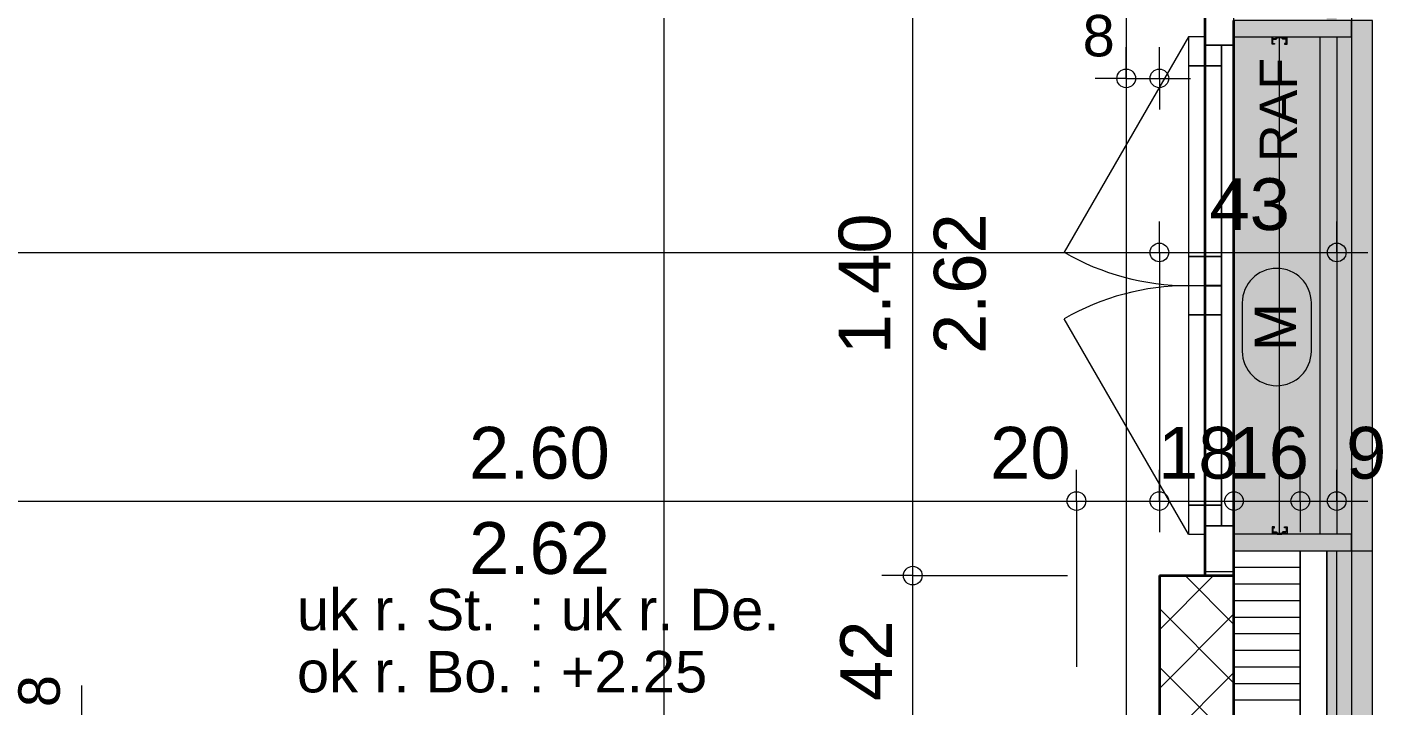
# Model space of a CAD drawing. Header units: metres. Extents: x 0.003 to 0.843, y 0.003 to 0.597.
# Drawn here: x 0.5761 to 0.6415, y 0.1683 to 0.2011 of the extents above; entities that cross this region are included whole.
import ezdxf

# ---------------------------------------------------------------- set-up
doc = ezdxf.new("R2010")
doc.units = ezdxf.units.M
for name, pattern in [('AUSGEZOGEN', [0]), ('LINIE_23', [0.0079, 0.004, -0.0013, 0, -0.0013, 0, -0.0013]), ('PUNKT2', [3.175, 0, -3.175]), ('STRICHLINIE', [19.05, 12.7, -6.35]), ('STRICHPUNKT', [25.4, 12.7, -6.35, 0, -6.35])]:
    doc.linetypes.add(name, pattern=pattern)
for name, color, linetype, lineweight in [('Allgemein', 7, 'AUSGEZOGEN', 18), ('Bauachsen grob', 7, 'STRICHPUNKT', 13), ('Daemmung', 7, 'AUSGEZOGEN', 18), ('Elektro Text', 251, 'AUSGEZOGEN', 18), ('Fenster', 7, 'AUSGEZOGEN', 18), ('Holz Fassadenverkleidung', 7, 'AUSGEZOGEN', 18), ('Holzgelaender', 7, 'AUSGEZOGEN', 25), ('Konstruktion oben', 7, 'STRICHLINIE', 13), ('Oeffnungsrichtung Fenster', 7, 'AUSGEZOGEN', 13), ('Rolladen', 7, 'AUSGEZOGEN', 13), ('Spengler', 7, 'AUSGEZOGEN', 18), ('Text Koten', 7, 'AUSGEZOGEN', 25), ('Text Werkplan Ausfuehrung', 7, 'AUSGEZOGEN', 25), ('Unterkonstruktion', 7, 'AUSGEZOGEN', 18), ('Vorhangbrett', 7, 'AUSGEZOGEN', 13), ('Wand Beton bewehrt', 7, 'AUSGEZOGEN', 35), ('Werkplan- Ausfuehrungsmasse', 7, 'AUSGEZOGEN', 13)]:
    doc.layers.add(name, color=color, linetype=linetype, lineweight=lineweight)
doc.styles.add('ARIAL', font='ARIAL.TTF')

msp = doc.modelspace()

# ---------------------------------------------------------------- hatches: boundary and pattern name
at = {"layer": 'Allgemein', "linetype": 'AUSGEZOGEN', "lineweight": 13}
h = msp.add_hatch(color=32, dxfattribs=at)
h.paths.add_polyline_path([(0.63884, 0.175797), (0.63884, 0.157637), (0.63932, 0.157637), (0.63932, 0.175797)])
h.paths.add_polyline_path([(0.63884, 0.202597), (0.63884, 0.201397), (0.63932, 0.201397), (0.63932, 0.202597)])
for points in [[(0.63756, 0.201397), (0.63436, 0.201397), (0.63436, 0.200597), (0.63756, 0.200597), (0.63836, 0.200597), (0.63884, 0.200597), (0.63932, 0.200597), (0.64004, 0.200597), (0.64004, 0.201397), (0.63932, 0.201397), (0.63884, 0.201397), (0.63836, 0.201397)], [(0.63756, 0.176597), (0.63436, 0.176597), (0.63436, 0.175797), (0.63756, 0.175797), (0.63836, 0.175797), (0.63884, 0.175797), (0.63932, 0.175797), (0.64004, 0.175797), (0.64004, 0.176597), (0.63932, 0.176597), (0.63884, 0.176597), (0.63836, 0.176597)]]:
    msp.add_hatch(color=32, dxfattribs=at).paths.add_polyline_path(points)
at = {"layer": 'Holzgelaender', "linetype": 'AUSGEZOGEN', "lineweight": 13}
msp.add_hatch(color=254, dxfattribs=at).paths.add_polyline_path([(0.63852, 0.200597), (0.63852, 0.176597), (0.63932, 0.176597), (0.63932, 0.200597)])
at = {"layer": 'Spengler', "linetype": 'AUSGEZOGEN', "lineweight": 13}
for points in [[(0.64104, 0.175797), (0.64104, 0.201397), (0.64004, 0.201397), (0.64004, 0.200597), (0.63436, 0.200597), (0.63436, 0.176597), (0.64004, 0.176597), (0.64004, 0.175797)], [(0.64104, 0.157637), (0.64104, 0.175797), (0.63932, 0.175797), (0.63932, 0.157637)]]:
    msp.add_hatch(color=254, dxfattribs=at).paths.add_polyline_path(points)

# ---------------------------------------------------------------- linework, layer by layer
at = {"layer": 'Allgemein', "color": 7, "linetype": 'AUSGEZOGEN', "lineweight": 13}
for p, q in [((0.63436, 0.201397), (0.63436, 0.200597)), ((0.64004, 0.200597), (0.64004, 0.201397)), ((0.63436, 0.200597), (0.63756, 0.200597)), ((0.63756, 0.200597), (0.63836, 0.200597)), ((0.63836, 0.200597), (0.63884, 0.200597)), ((0.63884, 0.200597), (0.63932, 0.200597)), ((0.63932, 0.200597), (0.64004, 0.200597)), ((0.63756, 0.176597), (0.63436, 0.176597)), ((0.63436, 0.176597), (0.63436, 0.175797)), ((0.63836, 0.176597), (0.63756, 0.176597)), ((0.63884, 0.176597), (0.63836, 0.176597)), ((0.63932, 0.176597), (0.63884, 0.176597)), ((0.64004, 0.176597), (0.63932, 0.176597)), ((0.64004, 0.175797), (0.64004, 0.176597)), ((0.63436, 0.175797), (0.63756, 0.175797)), ((0.63756, 0.175797), (0.63836, 0.175797)), ((0.63836, 0.175797), (0.63884, 0.175797)), ((0.63884, 0.175797), (0.63884, 0.158117)), ((0.63932, 0.175797), (0.64004, 0.175797)), ((0.63932, 0.157637), (0.63932, 0.175797))]:
    msp.add_line(p, q, dxfattribs=at)
at = {"layer": 'Bauachsen grob', "color": 32, "linetype": 'LINIE_23', "lineweight": 25, "true_color": 0xc36e14}
msp.add_line((0.63186, 0.013897), (0.63186, 0.581), dxfattribs=at)
at = {"layer": 'Daemmung', "color": 7, "linetype": 'AUSGEZOGEN', "lineweight": 18}
for p, q in [((0.63436, 0.175797), (0.63756, 0.175797)), ((0.63436, 0.175797), (0.63436, 0.174597)), ((0.63756, 0.159397), (0.63756, 0.175797)), ((0.63436, 0.174597), (0.63436, 0.162597))]:
    msp.add_line(p, q, dxfattribs=at)
at = {"layer": 'Daemmung', "color": 7, "linetype": 'AUSGEZOGEN', "lineweight": 13}
for points in [[(0.63436, 0.175797), (0.63436, 0.175797), (0.63756, 0.175797)], [(0.63436, 0.174997), (0.63436, 0.174997), (0.63756, 0.174997)], [(0.63436, 0.174197), (0.63436, 0.174197), (0.63756, 0.174197)], [(0.63436, 0.173397), (0.63436, 0.173397), (0.63756, 0.173397)], [(0.63436, 0.172597), (0.63436, 0.172597), (0.63756, 0.172597)], [(0.63436, 0.172597), (0.63436, 0.172597), (0.63756, 0.172597)], [(0.63436, 0.171797), (0.63436, 0.171797), (0.63756, 0.171797)], [(0.63436, 0.170997), (0.63436, 0.170997), (0.63756, 0.170997)], [(0.63436, 0.170197), (0.63436, 0.170197), (0.63756, 0.170197)], [(0.63436, 0.169397), (0.63436, 0.169397), (0.63756, 0.169397)], [(0.63436, 0.169397), (0.63436, 0.169397), (0.63756, 0.169397)], [(0.63436, 0.168597), (0.63436, 0.168597), (0.63756, 0.168597)]]:
    msp.add_lwpolyline(points, dxfattribs=at)
at = {"layer": 'Elektro Text', "color": 40, "linetype": 'AUSGEZOGEN', "lineweight": 18}
for p, q in [((0.63476, 0.187758), (0.63476, 0.185431)), ((0.638093, 0.187758), (0.638093, 0.185431))]:
    msp.add_line(p, q, dxfattribs=at)
for centre, start, end in [((0.636427, 0.187758), 0, 180), ((0.636427, 0.185431), 180, 0)]:
    msp.add_arc(centre, 0.001667, start, end, dxfattribs=at)
at = {"layer": 'Fenster', "color": 7, "linetype": 'AUSGEZOGEN', "lineweight": 13}
for p, q in [((0.63296, 0.190007), (0.63296, 0.199197)), ((0.63296, 0.177997), (0.63296, 0.187187))]:
    msp.add_line(p, q, dxfattribs=at)
for points in [[(0.63436, 0.200197), (0.63436, 0.202397), (0.63296, 0.202397), (0.63296, 0.200197), (0.63436, 0.200197)], [(0.63436, 0.175797), (0.64104, 0.175797), (0.64104, 0.201397), (0.63436, 0.201397), (0.63436, 0.175797)], [(0.63376, 0.199197), (0.63376, 0.200197), (0.63296, 0.200197), (0.63296, 0.200597), (0.63216, 0.200597), (0.63216, 0.199197), (0.63376, 0.199197)], [(0.63376, 0.200197), (0.63376, 0.188607), (0.63296, 0.188607), (0.63296, 0.188587), (0.63376, 0.188587), (0.63376, 0.176997), (0.63436, 0.176997), (0.63436, 0.200197), (0.63376, 0.200197)], [(0.63376, 0.190007), (0.63376, 0.199197), (0.63216, 0.199197), (0.63216, 0.190007), (0.63376, 0.190007)], [(0.63296, 0.188607), (0.63376, 0.188607), (0.63376, 0.190007), (0.63216, 0.190007), (0.63216, 0.188607), (0.63296, 0.188607)], [(0.63376, 0.187187), (0.63376, 0.188587), (0.63296, 0.188587), (0.63216, 0.188587), (0.63216, 0.187187), (0.63376, 0.187187)], [(0.63376, 0.177997), (0.63376, 0.187187), (0.63216, 0.187187), (0.63216, 0.177997), (0.63376, 0.177997)], [(0.63296, 0.176597), (0.63296, 0.176997), (0.63376, 0.176997), (0.63376, 0.177997), (0.63216, 0.177997), (0.63216, 0.176597), (0.63296, 0.176597)], [(0.63436, 0.174797), (0.63436, 0.176997), (0.63296, 0.176997), (0.63296, 0.174797), (0.63436, 0.174797)]]:
    msp.add_lwpolyline(points, dxfattribs=at)
at = {"layer": 'Holz Fassadenverkleidung', "color": 7, "linetype": 'PUNKT2', "lineweight": 13}
msp.add_line((0.64004, 0.410497), (0.64004, 0.109417), dxfattribs=at)
at = {"layer": 'Holzgelaender', "color": 7, "linetype": 'AUSGEZOGEN', "lineweight": 13}
for p, q in [((0.63852, 0.176597), (0.63852, 0.200597)), ((0.63852, 0.200597), (0.63932, 0.200597)), ((0.63932, 0.200597), (0.63932, 0.176597)), ((0.63932, 0.176597), (0.63852, 0.176597))]:
    msp.add_line(p, q, dxfattribs=at)
at = {"layer": 'Konstruktion oben', "color": 7, "linetype": 'STRICHPUNKT', "lineweight": 18}
msp.add_line((0.64004, 0.488677), (0.64004, 0.109417), dxfattribs=at)
at = {"layer": 'Oeffnungsrichtung Fenster', "color": 7, "linetype": 'AUSGEZOGEN', "lineweight": 13}
for p, q in [((0.63216, 0.200597), (0.62616, 0.190205)), ((0.63216, 0.176597), (0.62616, 0.18699))]:
    msp.add_line(p, q, dxfattribs=at)
for centre, start, end in [((0.63216, 0.200597), 240, 270), ((0.63216, 0.176597), 90, 120)]:
    msp.add_arc(centre, 0.012, start, end, dxfattribs=at)
at = {"layer": 'Rolladen', "color": 7, "linetype": 'AUSGEZOGEN', "lineweight": 13}
for p, q in [((0.6362, 0.200587), (0.63624, 0.200587)), ((0.6362, 0.200247), (0.6362, 0.200587)), ((0.63632, 0.200247), (0.6362, 0.200247)), ((0.63624, 0.200527), (0.63624, 0.200587)), ((0.63624, 0.200527), (0.63638, 0.200527)), ((0.63624, 0.200287), (0.63624, 0.200487)), ((0.63624, 0.200487), (0.636397, 0.200487)), ((0.63624, 0.200287), (0.63632, 0.200287)), ((0.63632, 0.200287), (0.63632, 0.200247)), ((0.63638, 0.200527), (0.63645, 0.200597)), ((0.636397, 0.200487), (0.636467, 0.200557)), ((0.63645, 0.200597), (0.63667, 0.200597)), ((0.636653, 0.200557), (0.636467, 0.200557)), ((0.6365, 0.200597), (0.63651, 0.200597)), ((0.63651, 0.200597), (0.63661, 0.200597)), ((0.636723, 0.200487), (0.636653, 0.200557)), ((0.63674, 0.200527), (0.63667, 0.200597)), ((0.63688, 0.200487), (0.636723, 0.200487)), ((0.63688, 0.200527), (0.63674, 0.200527)), ((0.6368, 0.200287), (0.6368, 0.200247)), ((0.63688, 0.200287), (0.6368, 0.200287)), ((0.6368, 0.200247), (0.63692, 0.200247)), ((0.63688, 0.200587), (0.63692, 0.200587)), ((0.63688, 0.200527), (0.63688, 0.200587)), ((0.63688, 0.200287), (0.63688, 0.200487)), ((0.63692, 0.200247), (0.63692, 0.200587)), ((0.6362, 0.176947), (0.6362, 0.176607)), ((0.63632, 0.176947), (0.6362, 0.176947)), ((0.63624, 0.176907), (0.63632, 0.176907)), ((0.63624, 0.176907), (0.63624, 0.176707)), ((0.63624, 0.176707), (0.636397, 0.176707)), ((0.63624, 0.176667), (0.63638, 0.176667)), ((0.63624, 0.176667), (0.63624, 0.176607)), ((0.63632, 0.176907), (0.63632, 0.176947)), ((0.63638, 0.176667), (0.63645, 0.176597)), ((0.636397, 0.176707), (0.636467, 0.176637)), ((0.636723, 0.176707), (0.636653, 0.176637)), ((0.63674, 0.176667), (0.63667, 0.176597)), ((0.63688, 0.176707), (0.636723, 0.176707)), ((0.63688, 0.176667), (0.63674, 0.176667)), ((0.6368, 0.176947), (0.63692, 0.176947)), ((0.6368, 0.176907), (0.6368, 0.176947)), ((0.63688, 0.176907), (0.6368, 0.176907)), ((0.63688, 0.176907), (0.63688, 0.176707)), ((0.63688, 0.176667), (0.63688, 0.176607)), ((0.63692, 0.176947), (0.63692, 0.176607)), ((0.6362, 0.176607), (0.63624, 0.176607)), ((0.63645, 0.176597), (0.63667, 0.176597)), ((0.636653, 0.176637), (0.636467, 0.176637)), ((0.6365, 0.176597), (0.63651, 0.176597)), ((0.63651, 0.176597), (0.63661, 0.176597)), ((0.63688, 0.176607), (0.63692, 0.176607))]:
    msp.add_line(p, q, dxfattribs=at)
at = {"layer": 'Rolladen', "color": 7, "linetype": 'STRICHPUNKT', "lineweight": 13}
msp.add_line((0.63656, 0.176597), (0.63656, 0.200597), dxfattribs=at)
at = {"layer": 'Spengler', "color": 7, "linetype": 'AUSGEZOGEN', "lineweight": 13}
msp.add_line((0.64104, 0.157637), (0.64104, 0.175797), dxfattribs=at)
at = {"layer": 'Unterkonstruktion', "color": 7, "linetype": 'AUSGEZOGEN', "lineweight": 13}
for p, q in [((0.63756, 0.175797), (0.63836, 0.175797)), ((0.63756, 0.175797), (0.63756, 0.159397)), ((0.63836, 0.175797), (0.63884, 0.175797)), ((0.63884, 0.158117), (0.63884, 0.175797))]:
    msp.add_line(p, q, dxfattribs=at)
at = {"layer": 'Vorhangbrett', "color": 191, "linetype": 'STRICHPUNKT', "lineweight": 13, "true_color": 0xbe96ea}
msp.add_line((0.62916, 0.208597), (0.62916, 0.167797), dxfattribs=at)
at = {"layer": 'Vorhangbrett', "color": 191, "linetype": 'AUSGEZOGEN', "lineweight": 18, "true_color": 0xbe96ea}
for p, q in [((0.62916, 0.198597), (0.62916, 0.200097)), ((0.63076, 0.198597), (0.63076, 0.200097)), ((0.62916, 0.198597), (0.62916, 0.197097)), ((0.63076, 0.198597), (0.63076, 0.197097))]:
    msp.add_line(p, q, dxfattribs=at)
at = {"layer": 'Vorhangbrett', "color": 191, "linetype": 'AUSGEZOGEN', "lineweight": 13, "true_color": 0xbe96ea}
for p, q in [((0.62916, 0.198597), (0.62766, 0.198597)), ((0.62916, 0.198597), (0.63076, 0.198597)), ((0.63076, 0.198597), (0.63226, 0.198597)), ((0.57876, 0.167797), (0.57876, 0.169297))]:
    msp.add_line(p, q, dxfattribs=at)
at = {"layer": 'Vorhangbrett', "color": 191, "linetype": 'AUSGEZOGEN', "lineweight": 18, "true_color": 0xbe96ea}
for centre in [(0.62916, 0.198597), (0.63076, 0.198597)]:
    msp.add_circle(centre, 0.00045, dxfattribs=at)
at = {"layer": 'Wand Beton bewehrt', "color": 180, "linetype": 'STRICHPUNKT', "lineweight": 35}
for p, q in [((0.63296, 0.202597), (0.63296, 0.174597)), ((0.63436, 0.200597), (0.63436, 0.201397)), ((0.63436, 0.176597), (0.63436, 0.200597)), ((0.63436, 0.175797), (0.63436, 0.176597)), ((0.63436, 0.174597), (0.63436, 0.175797)), ((0.63296, 0.174597), (0.63436, 0.174597))]:
    msp.add_line(p, q, dxfattribs=at)
at = {"layer": 'Wand Beton bewehrt', "color": 7, "linetype": 'AUSGEZOGEN', "lineweight": 35}
for p, q in [((0.63076, 0.174597), (0.63296, 0.174597)), ((0.63076, 0.174597), (0.63076, 0.166197)), ((0.63296, 0.174597), (0.63436, 0.174597)), ((0.63436, 0.162597), (0.63436, 0.174597))]:
    msp.add_line(p, q, dxfattribs=at)
at = {"layer": 'Wand Beton bewehrt', "color": 7, "linetype": 'AUSGEZOGEN', "lineweight": 13}
for p, q in [((0.63076, 0.171978), (0.63338, 0.174597)), ((0.632005, 0.174597), (0.63436, 0.172242)), ((0.63076, 0.173013), (0.63436, 0.169413)), ((0.63076, 0.169149), (0.63436, 0.172749)), ((0.63076, 0.170185), (0.63436, 0.166585)), ((0.63076, 0.166321), (0.63436, 0.169921))]:
    msp.add_line(p, q, dxfattribs=at)
at = {"layer": 'Werkplan- Ausfuehrungsmasse', "color": 7, "linetype": 'AUSGEZOGEN', "lineweight": 13}
for p, q in [((0.60686, 0.166197), (0.60686, 0.276097)), ((0.61886, 0.174597), (0.61886, 0.202597)), ((0.63076, 0.190197), (0.63076, 0.191697)), ((0.63932, 0.190197), (0.63932, 0.191697)), ((0.48086, 0.190197), (0.63076, 0.190197)), ((0.63076, 0.190197), (0.63076, 0.188697)), ((0.63076, 0.190197), (0.63076, 0.178197)), ((0.63076, 0.190197), (0.63932, 0.190197)), ((0.63932, 0.190197), (0.63932, 0.188697)), ((0.63932, 0.190197), (0.63932, 0.190197)), ((0.63932, 0.190197), (0.64082, 0.190197)), ((0.62676, 0.178197), (0.62676, 0.179697)), ((0.63076, 0.178197), (0.63076, 0.179697)), ((0.63436, 0.178197), (0.63436, 0.179697)), ((0.63756, 0.178197), (0.63756, 0.179697)), ((0.63932, 0.178197), (0.63932, 0.179697)), ((0.57476, 0.178197), (0.62676, 0.178197)), ((0.62676, 0.178197), (0.62676, 0.176697)), ((0.62676, 0.178197), (0.62676, 0.170197)), ((0.62676, 0.178197), (0.63076, 0.178197)), ((0.63076, 0.178197), (0.63076, 0.176697)), ((0.63076, 0.178197), (0.63076, 0.178197)), ((0.63076, 0.178197), (0.63436, 0.178197)), ((0.63436, 0.178197), (0.63436, 0.176697)), ((0.63436, 0.178197), (0.63436, 0.178197)), ((0.63436, 0.178197), (0.63756, 0.178197)), ((0.63756, 0.178197), (0.63756, 0.176697)), ((0.63756, 0.178197), (0.63756, 0.178197)), ((0.63756, 0.178197), (0.63932, 0.178197)), ((0.63932, 0.178197), (0.63932, 0.176697)), ((0.63932, 0.178197), (0.63932, 0.178197)), ((0.63932, 0.178197), (0.64082, 0.178197)), ((0.61886, 0.174597), (0.61736, 0.174597)), ((0.61886, 0.174597), (0.62036, 0.174597)), ((0.61886, 0.166197), (0.61886, 0.174597))]:
    msp.add_line(p, q, dxfattribs=at)
msp.add_lwpolyline([(0.61886, 0.174597), (0.619336, 0.174597), (0.619336, 0.174597), (0.619819, 0.174597), (0.619819, 0.174597), (0.620404, 0.174597), (0.620404, 0.174597), (0.622227, 0.174597), (0.622227, 0.174597), (0.626321, 0.174597)], dxfattribs=at)
for centre in [(0.63076, 0.190197), (0.63932, 0.190197), (0.62676, 0.178197), (0.63076, 0.178197), (0.63436, 0.178197), (0.63756, 0.178197), (0.63932, 0.178197), (0.61886, 0.174597)]:
    msp.add_circle(centre, 0.00045, dxfattribs=at)

# ---------------------------------------------------------------- texts
at = {"layer": 'Elektro Text', "color": 40, "linetype": 'AUSGEZOGEN', "lineweight": 18, "insert": (0.63736, 0.185431), "char_height": 0.002, "width": 0.001, "attachment_point": 7, "rotation": 90, "style": 'ARIAL'}
msp.add_mtext('M', dxfattribs=at)
at = {"layer": 'Text Koten', "color": 7, "linetype": 'AUSGEZOGEN', "lineweight": 25, "char_height": 0.002, "width": 0.001, "attachment_point": 7, "style": 'ARIAL'}
for s, insert in [('uk\\~r.\\~St.\\~\\~:\\~uk\\~r.\\~De.', (0.589143, 0.171931)), ('ok\\~r.\\~Bo.\\~:\\~+2.25', (0.589143, 0.168931))]:
    msp.add_mtext(s, dxfattribs=dict(at, insert=insert))
at = {"layer": 'Text Werkplan Ausfuehrung', "color": 7, "linetype": 'AUSGEZOGEN', "lineweight": 25, "insert": (0.6374, 0.194557), "char_height": 0.0018, "width": 0.0009, "attachment_point": 7, "rotation": 90, "style": 'ARIAL'}
msp.add_mtext('RAF', dxfattribs=at)
at = {"layer": 'Vorhangbrett', "color": 191, "linetype": 'AUSGEZOGEN', "lineweight": 18, "true_color": 0xbe96ea, "insert": (0.627056, 0.199631), "char_height": 0.002, "width": 0.001, "attachment_point": 7, "style": 'ARIAL'}
msp.add_mtext('8', dxfattribs=at)
at = {"layer": 'Vorhangbrett', "color": 191, "linetype": 'AUSGEZOGEN', "lineweight": 18, "true_color": 0xbe96ea, "insert": (0.577726, 0.168247), "char_height": 0.002, "width": 0.001, "attachment_point": 7, "rotation": 90, "style": 'ARIAL'}
msp.add_mtext('8', dxfattribs=at)
at = {"layer": 'Werkplan- Ausfuehrungsmasse', "color": 7, "linetype": 'AUSGEZOGEN', "lineweight": 13, "char_height": 0.0025, "width": 0.00125, "attachment_point": 7, "style": 'ARIAL'}
for s, insert in [('43', (0.633177, 0.191242)), ('2.60', (0.597445, 0.17924)), ('20', (0.622592, 0.17924)), ('18', (0.630694, 0.17924)), ('16', (0.634098, 0.17924)), ('9', (0.63977, 0.17924)), ('2.62', (0.597453, 0.174644))]:
    msp.add_mtext(s, dxfattribs=dict(at, insert=insert))
at = {"layer": 'Werkplan- Ausfuehrungsmasse', "color": 7, "linetype": 'AUSGEZOGEN', "lineweight": 13, "char_height": 0.0025, "width": 0.00125, "attachment_point": 7, "rotation": 90, "style": 'ARIAL'}
for s, insert in [('1.40', (0.617817, 0.185282)), ('2.62', (0.622413, 0.185291)), ('42', (0.61786, 0.168547))]:
    msp.add_mtext(s, dxfattribs=dict(at, insert=insert))

doc.saveas('drawing.dxf')
